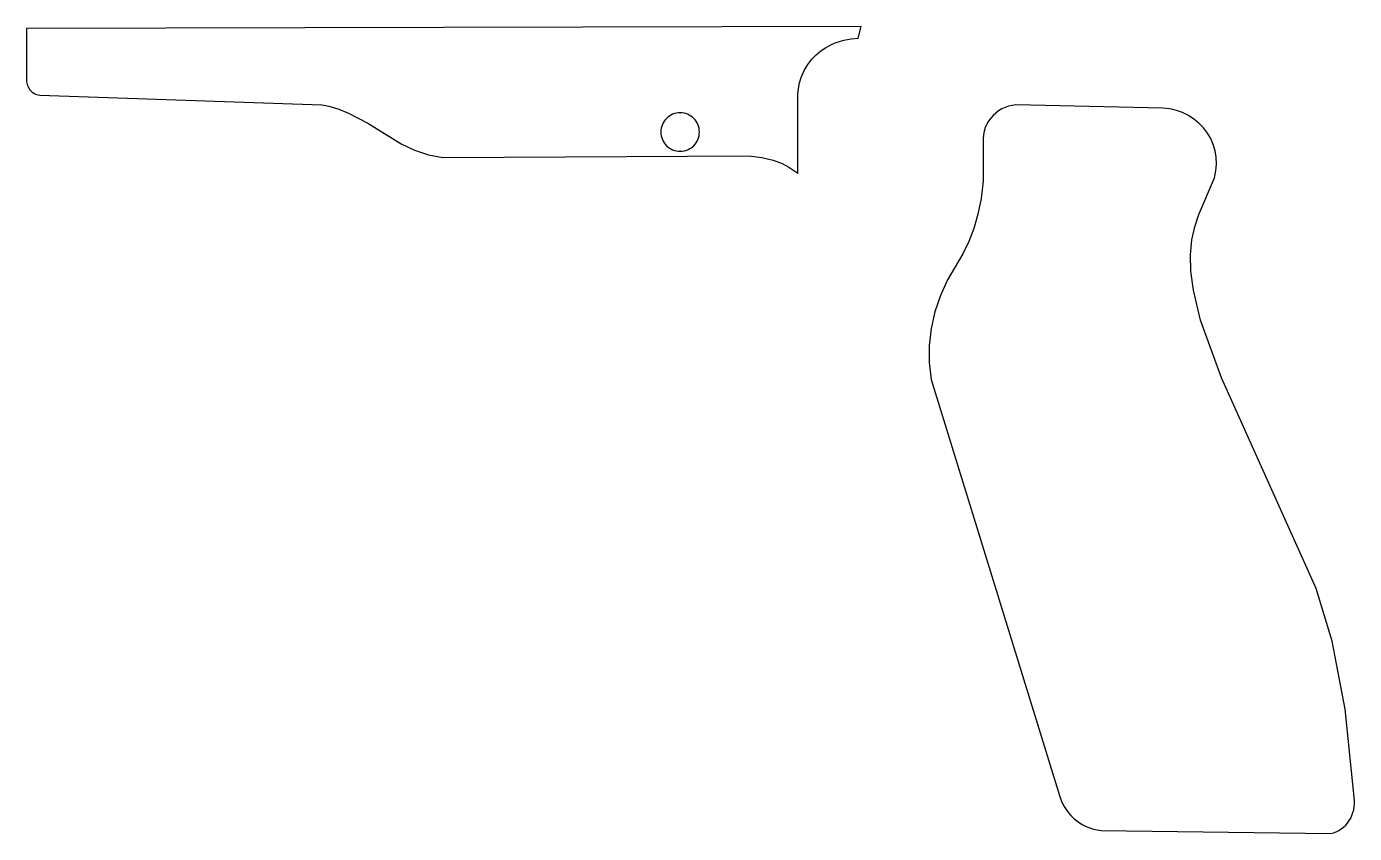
# Model space of a CAD drawing. Header units: metres. Extents: x 14 to 149, y -145 to -64.
import ezdxf

# ---------------------------------------------------------------- set-up
doc = ezdxf.new("R2010")
doc.units = ezdxf.units.M

msp = doc.modelspace()

# ---------------------------------------------------------------- linework, layer by layer
for points in [[(98.77425, -63.5508), (14.474952, -63.73876), (14.482572, -69.115432), (14.50467, -69.264276), (14.540992, -69.408294), (14.590268, -69.54647), (14.652244, -69.678296), (14.726158, -69.80301), (14.810994, -69.91985), (14.906244, -70.028054), (15.011146, -70.12686), (15.124938, -70.215506), (15.247112, -70.293484), (15.376906, -70.359778), (15.513558, -70.41388), (15.656306, -70.454774), (15.804388, -70.481952), (44.30903, -71.446644), (44.705016, -71.505572), (45.124624, -71.600822), (46.021752, -71.888096), (46.97476, -72.282812), (48.946562, -73.29424), (52.320698, -75.379834), (53.65623, -76.030836), (55.06339, -76.496672), (56.523382, -76.769976), (87.411052, -76.583032), (88.74252, -76.748386), (89.860882, -77.030834), (90.769186, -77.37856), (91.470226, -77.739494), (91.967304, -78.061566), (92.263214, -78.29296), (92.361258, -78.381606), (92.37091, -70.35927), (92.434156, -69.791326), (92.54617, -69.231764), (92.711778, -68.685156), (93.012768, -67.985386), (93.370654, -67.372992), (93.775022, -66.842132), (94.215204, -66.386964), (94.680786, -66.001646), (95.161354, -65.680336), (95.645986, -65.417446), (96.124522, -65.20688), (97.02038, -64.919606), (97.764854, -64.772032), (98.461576, -64.710056), (98.775012, -63.550546)], [(80.479138, -72.24649), (80.280002, -72.25665), (80.086454, -72.286114), (79.899764, -72.33412), (79.720694, -72.399652), (79.550514, -72.481694), (79.389986, -72.57923), (79.240126, -72.691244), (79.10195, -72.816974), (78.97622, -72.95515), (78.864206, -73.105264), (78.76667, -73.265792), (78.684628, -73.435972), (78.619096, -73.615042), (78.57109, -73.801732), (78.541626, -73.995026), (78.531466, -74.194162), (78.541626, -74.393298), (78.57109, -74.586592), (78.619096, -74.773282), (78.684628, -74.952352), (78.76667, -75.122532), (78.864206, -75.28306), (78.97622, -75.43292), (79.10195, -75.57135), (79.240126, -75.69708), (79.389986, -75.809094), (79.550514, -75.90663), (79.720694, -75.988672), (79.899764, -76.054204), (80.086454, -76.10221), (80.280002, -76.131674), (80.479138, -76.141834), (80.678274, -76.131674), (80.871568, -76.10221), (81.058258, -76.054204), (81.237328, -75.988672), (81.407508, -75.90663), (81.568036, -75.809094), (81.71815, -75.69708), (81.856326, -75.57135), (81.982056, -75.43292), (82.09407, -75.28306), (82.191606, -75.122532), (82.273648, -74.952352), (82.33918, -74.773282), (82.387186, -74.586592), (82.41665, -74.393298), (82.42681, -74.194162), (82.41665, -73.995026), (82.387186, -73.801732), (82.33918, -73.615042), (82.273648, -73.435972), (82.191606, -73.265792), (82.09407, -73.105264), (81.982056, -72.95515), (81.856326, -72.816974), (81.71815, -72.691244), (81.568036, -72.57923), (81.407508, -72.481694), (81.237328, -72.399652), (81.058258, -72.33412), (80.871568, -72.286114), (80.678274, -72.25665), (80.479138, -72.24649)], [(114.394742, -71.455026), (114.013996, -71.501762), (113.646458, -71.58736), (113.294414, -71.709534), (112.959896, -71.866252), (112.64519, -72.055228), (112.352582, -72.274176), (112.084104, -72.521064), (111.842042, -72.793606), (111.628682, -73.08977), (111.44631, -73.40727), (111.296958, -73.74382), (111.182658, -74.097388), (111.10595, -74.465688), (111.068866, -74.846688), (111.070136, -79.170022), (110.870238, -80.897222), (110.554262, -82.479896), (110.134146, -83.92922), (109.621574, -85.256116), (109.028484, -86.472014), (107.491276, -89.09939), (106.770678, -90.686128), (106.214418, -92.33154), (105.831894, -94.019116), (105.632504, -95.731838), (105.6259, -97.45345), (105.82148, -99.166934), (118.79072, -141.16685), (118.91518, -141.546326), (119.068342, -141.910054), (119.248174, -142.256764), (119.453914, -142.58544), (119.683784, -142.894812), (119.93626, -143.183864), (120.210072, -143.45158), (120.503696, -143.69669), (120.815608, -143.918178), (121.144284, -144.114774), (121.4882, -144.285462), (121.846086, -144.429226), (122.216418, -144.544796), (122.597672, -144.631156), (122.988324, -144.687036), (146.151854, -144.985486), (146.449288, -144.913858), (146.731736, -144.81302), (146.998182, -144.68475), (147.24761, -144.530826), (147.479004, -144.35328), (147.691348, -144.153636), (147.883372, -143.933926), (148.054314, -143.695928), (148.202904, -143.44142), (148.32838, -143.171926), (148.429472, -142.889732), (148.505164, -142.596362), (148.554694, -142.293594), (148.576538, -141.983206), (148.570188, -141.66723), (147.649438, -132.457444), (146.341338, -125.593602), (144.715738, -120.254522), (135.156448, -98.998024), (133.020054, -93.16974), (132.31622, -90.166444), (132.05079, -88.250014), (132.008372, -86.57336), (132.153152, -85.088984), (132.44957, -83.749388), (132.86232, -82.50682), (134.431024, -78.810104), (134.590282, -78.11135), (134.654036, -77.421486), (134.62762, -76.746354), (134.516368, -76.091034), (134.325868, -75.461368), (134.0612, -74.862944), (133.727952, -74.301096), (133.331458, -73.781412), (132.877306, -73.309226), (132.37083, -72.89038), (131.817364, -72.530208), (131.222496, -72.234298), (130.59156, -72.008238), (129.92989, -71.857616), (129.24282, -71.787766), (114.394488, -71.45528)]]:
    msp.add_lwpolyline(points)

doc.saveas('drawing.dxf')
